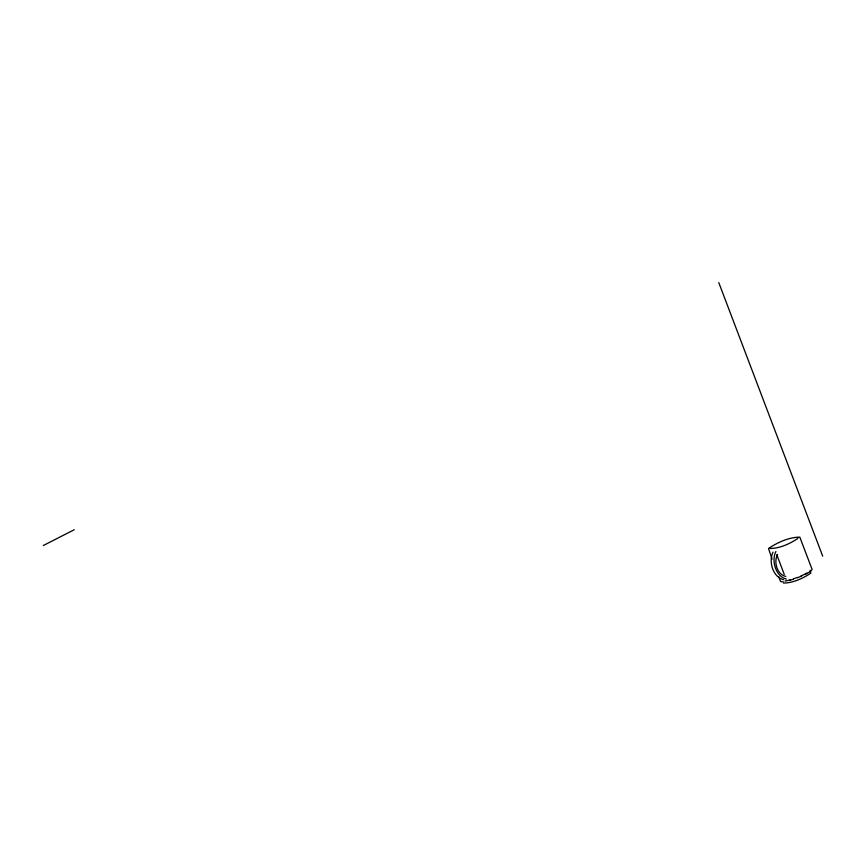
<?xml version="1.0" encoding="UTF-8"?>
<svg xmlns="http://www.w3.org/2000/svg" width="866" height="866" viewBox="0 0 866 866"><rect width="100%" height="100%" fill="white"/><g stroke="black" fill="none" stroke-linecap="round" stroke-linejoin="round"><path stroke-width="1.3" d="M797.813 537.916L797.608 538.587C789.695 543.859 779.844 548.405 770.318 548.459M773.057 552.14C768.358 561.482 772.786 576.962 783.524 579.711M775.893 551.501C771.195 560.832 775.622 576.323 786.371 579.062M777.516 554.619C773.468 561.893 777.127 574.634 785.798 576.42M805.272 574.385L810.608 571.376L812.113 569.482L799.827 537.136C788.904 537.201 777.603 542.408 768.521 548.459L772.082 559.176M43.3 545.515L74.27 529.721M797.554 577.698L801.591 576.063M789.511 580.437L793.429 579.192M783.297 581.844L780.58 581.562L778.696 576.594M783.47 583.056C792.985 583.013 802.847 578.466 810.76 573.195L810.089 570.25M718.791 282.63L822.7 556.167M776.791 554.749L784.26 574.418M806.809 573.14A14.722 2.154 -20.8 0 1 800.92 575.998M797.402 577.427A14.722 2.154 -20.8 0 1 793.808 578.726M790.387 579.798A14.722 2.154 -20.8 0 1 788.32 580.361M787.378 580.588A14.722 2.154 -20.8 0 1 784.975 581.032"/></g></svg>
